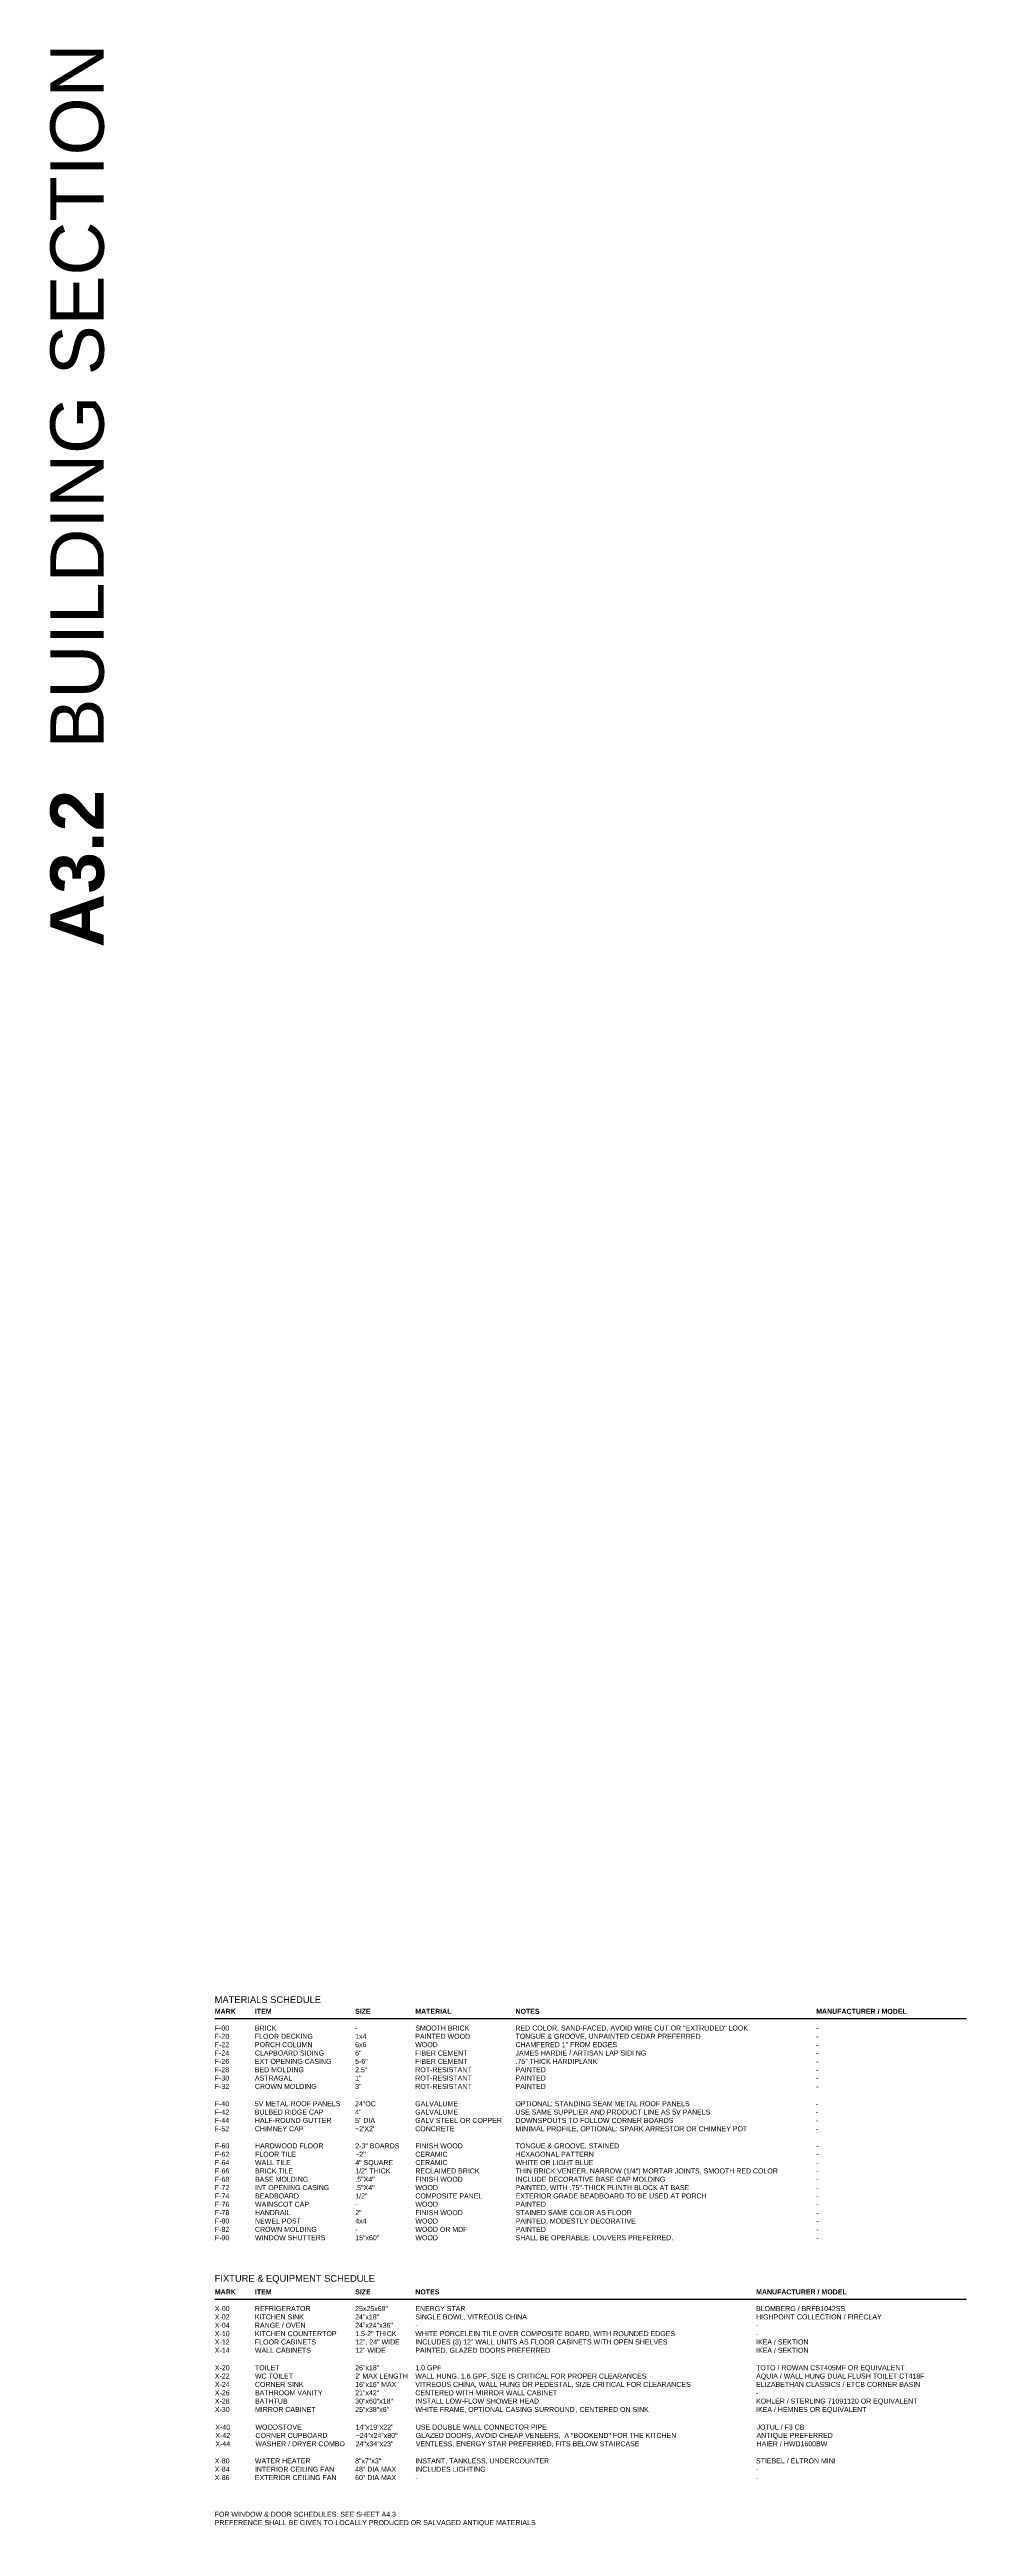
# Model space of a CAD drawing. Header units: inches. Extents: x -54 to 15382, y 469 to 41738.
# Drawn here: x 4032 to 4444, y 3614 to 4727 of the extents above; entities that cross this region are included whole.
import ezdxf

# ---------------------------------------------------------------- set-up
doc = ezdxf.new("R2010")
doc.units = ezdxf.units.IN
doc.header["$MEASUREMENT"] = 0
doc.layers.get('0').update_dxf_attribs({"lineweight": 9})
doc.layers.add('3', color=7, linetype='Continuous', lineweight=30)
doc.layers.add('A-TEXTx', color=7, linetype='Continuous', lineweight=18)
doc.styles.get("Standard").update_dxf_attribs({"font": 'arial.ttf'})

msp = doc.modelspace()

# ---------------------------------------------------------------- linework, layer by layer
at = {"layer": '3', "ltscale": 0.25}
for p, q in [((4443.7618855, 3842.4676375), (4106.3041513, 3842.4676375)), ((4443.7618855, 3716.4676375), (4106.3041513, 3716.4676375))]:
    msp.add_line(p, q, dxfattribs=at)

# ---------------------------------------------------------------- texts
at = {"ltscale": 0.5, "insert": (4044.664182, 4526.7534571), "char_height": 24, "attachment_point": 5, "rotation": 90}
msp.add_mtext('{\\fArial|b1|i0|c0|p34;A3.2 \\fArial|b0|i0|c1|p0; BUILDING SECTION}', dxfattribs=at)
at = {"ltscale": 0.1, "char_height": 3, "attachment_point": 7}
for s, insert, width in [('{MATERIALS SCHEDULE}', (4106.2481563, 3849.5682085), 47.37102925), ('{FIXTURE & EQUIPMENT SCHEDULE}', (4106.2481563, 3723.5682085), 81.374874362)]:
    msp.add_mtext(s, dxfattribs=dict(at, insert=insert, width=width))
at = {"layer": 'A-TEXTx', "ltscale": 0.5, "char_height": 2.25, "attachment_point": 1}
for s, insert, width in [('{\\fArial|b1|i0|c1|p0;MARK\tITEM\t\t\t\t\tSIZE\t\t\tMATERIAL\t\t\t\tNOTES\t\t\t\t\t\t\t\t\t\t\t\t\t\tMANUFACTURER / MODEL\t\t\t\t}\\P\\PF-00\t\tBRICK\t\t\t\t-\t\t\tSMOOTH BRICK\t\t\tRED COLOR, SAND-FACED, AVOID WIRE CUT OR "EXTRUDED" LOOK\t\t\t\t-', (4106.2957039, 3846.9746214), 351.704374518), ('F-20\t\tFLOOR DECKING\t\t\t1x4\t\t\tPAINTED WOOD\t\t\tTONGUE & GROOVE, UNPAINTED CEDAR PREFERRED\t\t\t\t\t\t-\\PF-22\t\tPORCH COLUMN\t\t\t6x6\t\t\tWOOD\t\t\t\tCHAMFERED 1" FROM EDGES\t\t\t\t\t\t\t\t\t\t-\\PF-24\t\tCLAPBOARD SIDING\t\t6"\t\t\tFIBER CEMENT\t\t\tJAMES HARDIE / ARTISAN LAP SIDI\tNG\t\t\t\t\t\t\t\t\t-\\PF-26\t\tEXT OPENING CASING\t\t5-6"\t\t\tFIBER CEMENT\t\t\t.75" THICK HARDIPLANK\t\t\t\t\t\t\t\t\t\t\t-\\PF-28\t\tBED MOLDING\t\t\t2.5"\t\t\tROT-RESISTANT \t\t\tPAINTED\t\t\t\t\t\t\t\t\t\t\t\t\t\t-\\PF-30\t\tASTRAGAL\t\t\t\t1"\t\t\tROT-RESISTANT\t\t\tPAINTED\t\t\t\t\t\t\t\t\t\t\t\t\t\t-\\PF-32\t\tCROWN MOLDING \t\t3"\t\t\tROT-RESISTANT\t\t\tPAINTED\t\t\t\t\t\t\t\t\t\t\t\t\t\t-', (4106.2968386, 3835.7514445), 351.703239824), ('F-40\t\t5V METAL ROOF PANELS\t24"OC\t\tGALVALUME\t\t\tOPTIONAL: STANDING SEAM METAL ROOF PANELS\t\t\t\t\t\t\t-\\PF-42\t\tBULBED RIDGE CAP\t\t4"\t\t\tGALVALUME\t\t\tUSE SAME SUPPLIER AND PRODUCT LINE AS 5V PANELS\t\t\t\t\t\t-\t\t\\PF-44\t\tHALF-ROUND GUTTER\t\t5" DIA\t\t\tGALV STEEL OR COPPER\tDOWNSPOUTS TO FOLLOW CORNER BOARDS\t\t\t\t\t\t\t\t-\\PF-52\t\tCHIMNEY CAP\t\t\t~2\'X2\'\t\t\tCONCRETE\t\t\t\tMINIMAL PROFILE, OPTIONAL: SPARK ARRESTOR OR CHIMNEY POT\t\t\t\t-', (4106.2801035, 3805.4754516), 351.719974965), ('F-60\t\tHARDWOOD FLOOR\t\t2-3" BOARDS\tFINISH WOOD\t\t\tTONGUE & GROOVE, STAINED\t\t\t\t\t\t\t\t\t\t-\t\t\t\t\t\t\\PF-62\t\tFLOOR TILE\t\t\t~2"\t\t\tCERAMIC\t\t\t\tHEXAGONAL PATTERN\t\t\t\t\t\t\t\t\t\t\t\t-\\PF-64\t\tWALL TILE\t\t\t\t4" SQUARE\t\tCERAMIC\t\t\t\tWHITE OR LIGHT BLUE\t\t\t\t\t\t\t\t\t\t\t\t-\\PF-66\t\tBRICK TILE\t\t\t\t1/2" THICK\t\tRECLAIMED BRICK\t\tTHIN BRICK VENEER, NARROW (1/4") MORTAR JOINTS, SMOOTH RED COLOR\t\t-\t\\PF-68\t\tBASE MOLDING\t\t\t.5"X4"\t\t\tFINISH WOOD\t\t\tINCLUDE DECORATIVE BASE CAP MOLDING\t\t\t\t\t\t\t\t-\\PF-72\t\tINT OPENING CASING\t\t.5"X4"\t\t\tWOOD\t\t\t\tPAINTED, WITH .75"-THICK PLINTH BLOCK AT BASE\t\t\t\t\t\t\t-\t\t\t\\PF-74\t\tBEADBOARD\t\t\t1/2"\t\t\tCOMPOSITE PANEL\t\tEXTERIOR GRADE BEADBOARD TO BE USED AT PORCH\t\t\t\t\t\t-\\PF-76\t\tWAINSCOT CAP\t\t\t-\t\t\tWOOD\t\t\t\tPAINTED\t\t\t\t\t\t\t\t\t\t\t\t\t\t-\\PF-78\t\tHANDRAIL\t\t\t\t2"\t\t\tFINISH WOOD\t\t\tSTAINED SAME COLOR AS FLOOR\t\t\t\t\t\t\t\t\t\t-\t\\PF-80\t\tNEWEL POST\t\t\t4x4\t\t\tWOOD\t\t\t\tPAINTED, MODESTLY DECORATIVE\t\t\t\t\t\t\t\t\t\t-\\PF-82\t\tCROWN MOLDING\t\t-\t\t\tWOOD OR MDF\t\t\tPAINTED\t\t\t\t\t\t\t\t\t\t\t\t\t\t-\\PF-90\t\tWINDOW SHUTTERS\t\t15"x60"\t\tWOOD\t\t\t\tSHALL BE OPERABLE. LOUVERS PREFERRED.\t\t\t\t\t\t\t\t-\\P\\P{\\fArial|b0|i0|c1|p0;\\W5.15290;  }\t\t', (4106.3501611, 3786.5442946), 351.649917353), ('{\\fArial|b1|i0|c1|p0;MARK\tITEM\t\t\t\t\tSIZE\t\t\tNOTES\t\t\t\t\t\t\t\t\t\t\t\t\t\t\t\tMANUFACTURER / MODEL\t}\\P\\PX-00\t\tREFRIGERATOR\t\t\t25x25x69"\t\tENERGY STAR\t\t\t\t\t\t\t\t\t\t\t\t\t\t\tBLOMBERG / BRFB1042SS\\PX-02\t\tKITCHEN SINK\t\t\t24"x18"\t\tSINGLE BOWL, VITREOUS CHINA\t\t\t\t\t\t\t\t\t\t\t\tHIGHPOINT COLLECTION / FIRECLAY\\PX-04\t\tRANGE / OVEN\t\t\t24"x24"x36"\t\t-\t\t\t\t\t\t\t\t\t\t\t\t\t\t\t\t\t-\t\t\\PX-10\t\tKITCHEN COUNTERTOP\t1.5-2" THICK\tWHITE PORCELEIN TILE OVER COMPOSITE BOARD, WITH ROUNDED EDGES\t\t\t\t\t-\\PX-12\t\tFLOOR CABINETS\t\t12", 24" WIDE\tINCLUDES (3) 12" WALL UNITS AS FLOOR CABINETS WITH OPEN SHELVES\t\t\t\t\tIKEA / SEKTION\\PX-14\t\tWALL CABINETS\t\t\t12" WIDE\t\tPAINTED, GLAZED DOORS PREFERRED\t\t\t\t\t\t\t\t\t\t\tIKEA / SEKTION', (4106.3074922, 3720.9573375), 351.692586269), ('X-20\t\tTOILET\t\t\t\t26"x18"\t\t1.0 GPF\t\t\t\t\t\t\t\t\t\t\t\t\t\t\t\tTOTO / ROWAN CST405MF OR EQUIVALENT\\PX-22\t\tWC TOILET\t\t\t\t2\' MAX LENGTH\tWALL HUNG, 1.6 GPF, SIZE IS CRITICAL FOR PROPER CLEARANCES\t\t\t\t\t\tAQUIA / WALL HUNG DUAL FLUSH TOILET CT418F\\PX-24\t\tCORNER SINK\t\t\t16"x16" MAX\tVITREOUS CHINA, WALL HUNG OR PEDESTAL, SIZE CRITICAL FOR CLEARANCES\t\t\t\tELIZABETHAN CLASSICS / ETCB CORNER BASIN\\PX-26\t\tBATHROOM VANITY\t\t21"x42"\t\tCENTERED WITH MIRROR WALL CABINET\t\t\t\t\t\t\t\t\t\t-\\PX-28\t\tBATHTUB\t\t\t\t30"x60"x18"\t\tINSTALL LOW-FLOW SHOWER HEAD\t\t\t\t\t\t\t\t\t\t\tKOHLER / STERLING 71091120 OR EQUIVALENT\\PX-30\t\tMIRROR CABINET\t\t25"x38"x6"\t\tWHITE FRAME, OPTIONAL CASING SURROUND\t, CENTERED ON SINK\t\t\t\t\t\tIKEA / HEMNES OR EQUIVALENT', (4106.3250765, 3686.8892647), 351.67500192), ('X-40\t\tWOODSTOVE\t\t\t14"x19"x22"\t\tUSE DOUBLE WALL CONNECTOR PIPE\t\t\t\t\t\t\t\t\t\t\tJOTUL / F3 CB\\PX-42\t\tCORNER CUPBOARD\t\t~24"x24"x80"\tGLAZED DOORS, AVOID CHEAP VENEERS,  A "BOOKEND" FOR THE KITCHEN\t\t\t\t\tANTIQUE PREFERRED\\PX-44\t\tWASHER / DRYER COMBO\t24"x34"x23"\t\tVENTLESS, ENERGY STAR PREFERRED, FITS BELOW STAIRCASE\t\t\t\t\t\tHAIER / HWD1600BW', (4106.5394591, 3660.21879), 342.045816465), ('X-80\t\tWATER HEATER\t\t\t8"x7"x3"\t\tINSTANT, TANKLESS, UNDERCOUNTER\t\t\t\t\t\t\t\t\t\t\tSTIEBEL / ELTRON MINI\\PX-84\t\tINTERIOR CEILING FAN\t\t48" DIA MAX\tINCLUDES LIGHTING\t\t\t\t\t\t\t\t\t\t\t\t\t\t-\\PX-86\t\tEXTERIOR CEILING FAN\t60" DIA MAX\t-\t\t\t\t\t\t\t\t\t\t\t\t\t\t\t\t\t-', (4106.2947555, 3645.0380908), 314.697473114)]:
    msp.add_mtext(s, dxfattribs=dict(at, insert=insert, width=width))
at = {"layer": 'A-TEXTx', "ltscale": 0.5, "insert": (4106.2512559, 3621.0740185), "char_height": 1.5, "attachment_point": 1}
msp.add_mtext('{\\H1.5x;FOR WINDOW & DOOR SCHEDULES: SEE SHEET A4.3\\PPREFERENCE SHALL BE GIVEN TO LOCALLY PRODUCED OR SALVAGED ANTIQUE MATERIALS\\P\\H0.66667x; }', dxfattribs=at)

doc.saveas('drawing.dxf')
